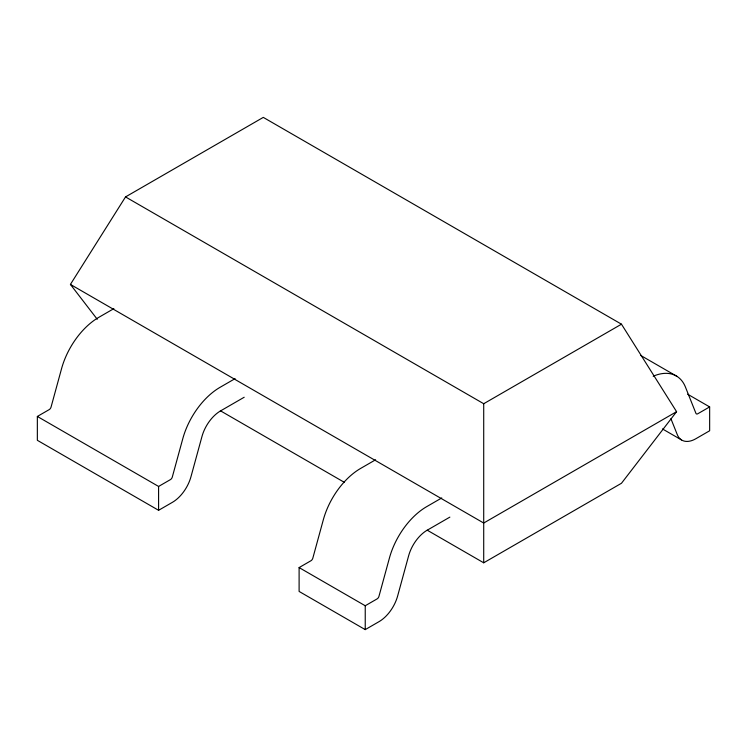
<?xml version="1.0" encoding="UTF-8"?>
<svg xmlns="http://www.w3.org/2000/svg" width="747" height="747" viewBox="0 0 747 747"><rect width="100%" height="100%" fill="white"/><g stroke="black" fill="none" stroke-linecap="round" stroke-linejoin="round"><path stroke-width="1.12" d="M97.259 319.296L70.414 284.42L125.524 196.919L263.289 117.382L621.476 324.189L676.586 411.681L621.476 483.262L483.711 562.799L427.209 530.183A28.115 16.229 -60 0 0 408.618 555.833L397.628 596.022A28.115 16.229 -60 0 1 379.009 621.663L365.236 629.618L299.108 591.437L299.108 567.58L310.957 560.736A2.811 1.625 -60 0 0 312.825 558.168L323.32 519.781A56.277 32.485 -60 0 1 360.577 468.453L375.62 459.769M113.861 308.642L98.819 317.326A56.277 32.485 -60 0 0 61.562 368.654L51.067 407.04A2.811 1.625 -60 0 1 49.209 409.608L37.35 416.452L37.35 440.31L158.588 510.304L172.361 502.357A28.115 16.229 -60 0 0 190.971 476.717L201.961 436.528A28.115 16.229 -60 0 1 220.58 410.887L244.194 397.245M235.1 378.636L220.057 387.32A56.277 32.485 -60 0 0 182.8 438.648L172.305 477.034A2.811 1.625 -60 0 1 170.437 479.602L158.588 486.446L37.35 416.452M125.524 196.919L483.711 403.725L621.476 324.189M441.748 497.95L426.705 506.634A56.277 32.485 -60 0 0 389.448 557.953L378.953 596.349A2.811 1.625 -60 0 1 377.086 598.907L365.236 605.752L299.108 567.58M427.228 530.193L449.862 517.12M676.586 411.681L483.711 523.031L70.414 284.42M670.918 418.712L677.258 434.577A28.115 16.229 -60 0 0 695.877 438.722L709.65 430.767L709.65 406.91L697.791 413.754A2.811 1.625 -60 0 1 695.933 413.334L685.438 387.067A56.277 32.485 -60 0 0 653.186 376.236M640.87 355.535L676.941 376.357M687.604 394.183L709.65 406.91M662.468 428.937L681.497 439.927M220.365 410.757L344.47 482.413M483.711 403.725L483.711 562.799M365.236 605.752L365.236 629.618M158.588 486.446L158.588 510.304"/></g></svg>
